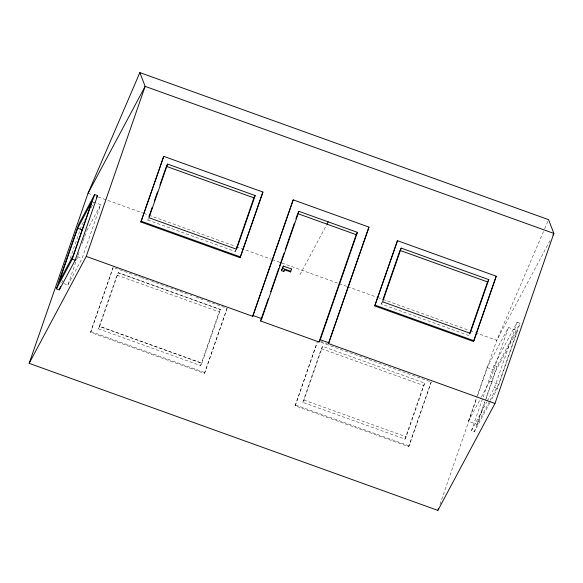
<?xml version="1.0" encoding="UTF-8"?>
<svg xmlns="http://www.w3.org/2000/svg" width="583" height="583" viewBox="0 0 583 583"><rect width="100%" height="100%" fill="white"/><g stroke="black" fill="none" stroke-linecap="round" stroke-linejoin="round"><path stroke-width="0.44" stroke-dasharray="2.92 2.19" d="M61.689 283.068L63.153 278.82M70.222 258.429L79.929 230.387M80.221 229.542L81.693 225.293L84.695 219.674M63.868 283.608L67.854 285.043L79.66 250.967M82.312 243.3L82.903 241.595M83.194 240.743L84.375 237.332M84.673 236.479L86.444 231.371M67.854 285.043L82.13 258.313L100.713 204.64L93.542 202.061M227.151 308.436L204.509 373.39L90.562 332.383L113.087 267.342L140.503 277.209M90.562 332.383L113.197 267.437M98.418 328.819L99.722 326.371L201.9 363.136L200.596 365.585L98.418 328.819L117.001 275.147L118.313 272.698L220.491 309.464L201.82 363.289L99.642 326.524L118.313 272.698M236.173 250.005L235.357 251.535L147.791 220.031L148.381 218.326M235.357 251.535L235.947 249.83M200.596 365.585L219.179 311.912L220.491 309.464M204.509 373.39L227.035 308.341L206.477 300.945M431.26 382.076L408.749 446.673L295.173 405.804L317.567 341.121M295.173 405.804L317.094 342.913M302.774 402.35L321.364 348.678L322.588 346.382L424.767 383.148L406.183 436.82L404.959 439.116L302.774 402.35L304.005 400.055L322.588 346.382M468.951 335.582L381.391 304.078L381.982 302.373M404.959 439.116L423.542 385.443L424.767 383.148M408.749 446.673L431.143 381.989M489.64 401.119L477.222 424.373L468.448 421.218L476.413 398.211M476.712 397.358L487.038 367.545L508.449 327.449L517.216 330.605L498.633 384.277L490.07 400.31M439.954 504.39L476.53 398.75M477.725 395.318L496.752 340.348L544.296 229.651M489.771 402.904L474.38 431.719L471.458 430.669L494.049 365.432L517.128 322.202L520.058 323.252L497.467 388.489L490.201 402.102M481.296 397.154L489.858 381.122L508.449 327.449M474.38 431.719L484.786 401.68M485.974 398.24L496.971 366.481L520.058 323.252M477.222 424.373L485.187 401.366M485.479 400.521L495.805 370.701L517.216 330.605M487.271 401.046L494.544 387.44L517.128 322.202M544.653 228.813L547.867 221.321M91.116 207.643L94.118 202.024M86.86 230.584L100.713 204.64M147.791 220.031L148.614 218.501M299.924 274.768L326.538 224.929M381.391 304.078L382.616 301.783M550.017 240.611L496.752 340.348L476.194 332.951M468.448 421.218L480.866 397.956M471.458 430.669L486.849 401.847M88.033 193.286L92.318 194.831M98.316 196.988L142.871 213.021M143.731 213.327L148.016 214.872M148.869 215.178L235.415 246.317M236.275 246.624L271.401 259.267M272.261 259.573L338.235 283.316M339.095 283.622L346.805 286.399M347.665 286.705L376.793 297.192M377.653 297.498L381.938 299.035M382.791 299.349L469.337 330.488M470.19 330.794L475.334 332.645M494.049 365.432L496.971 366.481M487.038 367.545L495.805 370.701M489.858 381.122L498.633 384.277M494.544 387.44L497.467 388.489M320.541 341.281L327.369 343.737M141.363 277.515L144.788 278.747M145.641 279.06L150.786 280.904M151.638 281.217L155.071 282.449M155.923 282.755L179.054 291.077M179.914 291.391L189.337 294.779M190.196 295.085L191.909 295.705M196.194 297.243L199.619 298.481M200.479 298.788L203.044 299.713M320.985 342.352L430.29 381.683M77.342 256.593L82.13 258.313M118.225 272.851L220.41 309.617M117.001 275.147L219.179 311.912M321.364 348.678L423.542 385.443M304.005 400.055L406.183 436.82M295.581 405.039L409.157 445.908M90.97 331.618L204.924 372.624"/><path stroke-width="0.87" d="M29.15 363.34L88.033 193.286L139.862 72.598L548.581 219.66L553.85 233.426L494.967 403.48L437.869 510.402L29.15 363.34L86.248 256.418L145.131 86.364L139.862 72.598M56.405 288.818L78.771 224.236L94.621 194.554L97.543 195.604L75.185 260.186L59.335 289.868L56.405 288.818L72.256 259.136L94.621 194.554M77.67 228.215L59.087 281.888L73.356 255.157L91.946 201.485L77.67 228.215L82.458 229.935M59.335 289.868L60.508 286.472M140.867 222.021L163.743 156.368L262.911 192.047L240.444 256.935L240.036 257.701L140.867 222.021L163.743 156.368M148.971 216.621L152.221 207.249M154.284 201.288L157.527 191.916M159.888 185.102L166.082 167.212M167.605 164.063L149.022 217.736L236.581 249.24L255.165 195.567L167.605 164.063L166.381 166.359L253.94 197.863L255.165 195.567M236.239 248.977L253.94 197.863M240.036 257.701L262.911 192.047M86.248 256.418L252.723 316.321L293.198 199.86L368.959 227.115L328.484 343.576L494.967 403.48M252.723 316.321L293.198 199.86M357.423 232.362L356.191 234.657L297.724 213.618L298.948 211.323L357.423 232.362L320.249 339.7L319.025 341.995L260.55 320.956L268.282 298.634M270.665 291.762L278.689 268.574M279.585 266.001L284.045 253.117M285.233 249.684L294.451 223.063M295.938 218.771L297.425 214.471M260.55 320.956L261.774 318.661L298.948 211.323M281.414 270.65L283.418 266.096L291.609 269.04L290.494 271.911L284.65 269.805L283.753 271.489L281.414 270.65L283.418 266.096M283.753 271.489L284.271 269.98M319.025 341.995L356.191 234.657M328.484 343.576L368.959 227.115M374.738 305.944L397.475 240.692L496.235 276.225L473.899 340.712L473.491 341.478L374.738 305.944L397.475 240.692M382.863 299.822L399.974 250.406L487.534 281.917L488.765 279.621L401.199 248.11L400.383 249.641M401.199 248.11L382.616 301.783L470.175 333.294L488.765 279.621M469.541 333.884L487.534 281.917M473.491 341.478L496.235 276.225M437.869 510.402L438.467 508.689M88.033 193.286L145.131 86.364L553.85 233.426L552.997 235.022M96.691 197.207L97.543 195.604M291.281 269.652L291.609 269.04M290.494 271.911L290.822 271.299L282.638 268.355M326.961 224.134L328.185 221.839M375.146 305.179L473.899 340.712M141.275 221.256L240.444 256.935M253.131 315.556L261.774 318.661M320.249 339.7L328.892 342.811M72.256 259.136L75.185 260.186"/></g></svg>
